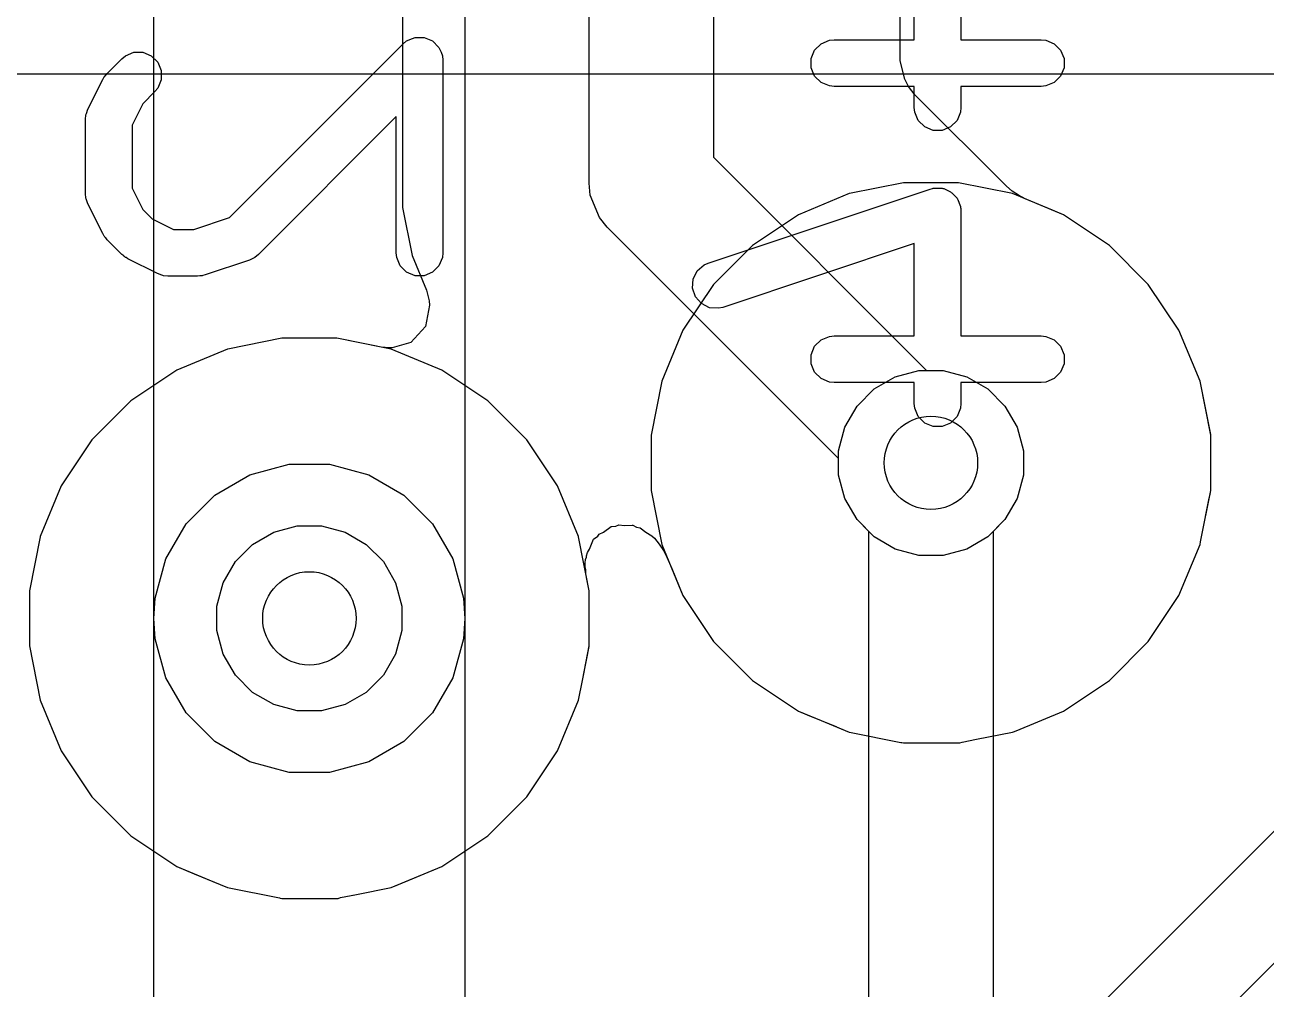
# Model space of a CAD drawing. Header units: inches. Extents: x 1.3 to 5.24, y -7.03 to -1.12.
# Drawn here: x 2.838 to 2.9952, y -5.5784 to -5.4563 of the extents above; entities that cross this region are included whole.
import ezdxf

# ---------------------------------------------------------------- set-up
doc = ezdxf.new("R2010")
doc.units = ezdxf.units.IN
doc.header["$MEASUREMENT"] = 0
for name, color, linetype, true_color in [('B.Cu', 153, 'CONTINUOUS', 0x4d7fc4), ('B.Silkscreen', 31, 'CONTINUOUS', 0xe8b2a7), ('F.Cu', 13, 'CONTINUOUS', 0xc83434), ('In1.Cu', 91, 'CONTINUOUS', 0x7fc87f), ('In2.Cu', 33, 'CONTINUOUS', 0xce7d2c)]:
    doc.layers.add(name, color=color, linetype=linetype, true_color=true_color)

msp = doc.modelspace()

# ---------------------------------------------------------------- linework, layer by layer
at = {"layer": 'B.Cu', "linetype": 'CONTINUOUS'}
for p, q in [((2.94926, -5.47636), (2.94242, -5.47772)), ((2.95625, -5.47636), (2.94926, -5.47636)), ((2.94926, -5.47636), (2.94926, -5.47636)), ((2.94926, -5.47636), (2.94926, -5.47636)), ((2.9631, -5.47772), (2.95625, -5.47636)), ((2.95625, -5.47636), (2.95625, -5.47636)), ((2.95625, -5.47636), (2.95625, -5.47636)), ((2.94241, -5.47772), (2.93596, -5.48039)), ((2.94242, -5.47772), (2.94241, -5.47772)), ((2.94242, -5.47772), (2.94242, -5.47772)), ((2.96905, -5.48019), (2.9631, -5.47772)), ((2.9631, -5.47772), (2.9631, -5.47772)), ((2.9631, -5.47772), (2.9631, -5.47772)), ((2.93596, -5.48039), (2.93016, -5.48427)), ((2.93596, -5.48039), (2.93596, -5.48039)), ((2.93596, -5.48039), (2.93596, -5.48039)), ((2.96955, -5.48039), (2.96905, -5.48019)), ((2.97536, -5.48427), (2.96955, -5.48039)), ((2.96955, -5.48039), (2.96955, -5.48039)), ((2.96955, -5.48039), (2.96955, -5.48039)), ((2.96955, -5.48039), (2.96955, -5.48039)), ((2.93016, -5.48427), (2.92522, -5.48921)), ((2.93016, -5.48427), (2.93016, -5.48427)), ((2.93016, -5.48427), (2.93016, -5.48427)), ((2.98029, -5.48921), (2.97536, -5.48427)), ((2.97536, -5.48427), (2.97536, -5.48427)), ((2.97536, -5.48427), (2.97536, -5.48427)), ((2.92522, -5.48921), (2.92134, -5.49502)), ((2.92522, -5.48921), (2.92522, -5.48921)), ((2.98417, -5.49502), (2.98029, -5.48921)), ((2.98029, -5.48921), (2.98029, -5.48921)), ((2.98029, -5.48921), (2.98029, -5.48921)), ((2.92134, -5.49502), (2.91867, -5.50147)), ((2.92134, -5.49502), (2.92134, -5.49502)), ((2.92134, -5.49502), (2.92134, -5.49502)), ((2.98685, -5.50147), (2.98417, -5.49502)), ((2.98417, -5.49502), (2.98417, -5.49502)), ((2.87052, -5.49604), (2.86368, -5.49741)), ((2.87751, -5.49604), (2.87052, -5.49604)), ((2.87052, -5.49604), (2.87052, -5.49604)), ((2.87052, -5.49604), (2.87052, -5.49604)), ((2.88436, -5.49741), (2.87751, -5.49604)), ((2.87751, -5.49604), (2.87751, -5.49604)), ((2.87751, -5.49604), (2.87751, -5.49604)), ((2.86367, -5.49741), (2.85722, -5.50008)), ((2.86368, -5.49741), (2.86367, -5.49741)), ((2.86367, -5.49741), (2.86367, -5.49741)), ((2.89081, -5.50008), (2.88436, -5.49741)), ((2.88436, -5.49741), (2.88436, -5.49741)), ((2.88436, -5.49741), (2.88436, -5.49741)), ((2.85722, -5.50008), (2.85142, -5.50396)), ((2.85722, -5.50008), (2.85722, -5.50008)), ((2.85722, -5.50008), (2.85722, -5.50008)), ((2.89662, -5.50396), (2.89081, -5.50008)), ((2.89081, -5.50008), (2.89081, -5.50008)), ((2.89081, -5.50008), (2.89081, -5.50008)), ((2.89081, -5.50008), (2.89081, -5.50008)), ((2.89081, -5.50008), (2.89081, -5.50008)), ((2.94824, -5.5009), (2.95121, -5.5001)), ((2.95121, -5.5001), (2.9543, -5.5001)), ((2.9543, -5.5001), (2.95728, -5.5009)), ((2.91867, -5.50147), (2.9173, -5.50832)), ((2.91867, -5.50147), (2.91867, -5.50147)), ((2.91867, -5.50147), (2.91867, -5.50147)), ((2.94557, -5.50244), (2.94824, -5.5009)), ((2.95728, -5.5009), (2.95995, -5.50244)), ((2.98819, -5.50823), (2.98685, -5.50147)), ((2.98685, -5.50147), (2.98685, -5.50147)), ((2.94339, -5.50462), (2.94557, -5.50244)), ((2.95995, -5.50244), (2.96213, -5.50462)), ((2.85142, -5.50396), (2.84648, -5.5089)), ((2.85142, -5.50396), (2.85142, -5.50396)), ((2.85142, -5.50396), (2.85142, -5.50396)), ((2.89662, -5.50396), (2.89662, -5.50396)), ((2.89662, -5.50396), (2.89662, -5.50396)), ((2.90098, -5.50832), (2.89662, -5.50396)), ((2.94184, -5.50729), (2.94339, -5.50462)), ((2.96213, -5.50462), (2.96367, -5.50729)), ((2.94105, -5.51027), (2.94184, -5.50729)), ((2.96367, -5.50729), (2.96447, -5.51027)), ((2.84648, -5.5089), (2.8426, -5.5147)), ((2.84648, -5.5089), (2.84648, -5.5089)), ((2.84648, -5.5089), (2.84648, -5.5089)), ((2.90155, -5.5089), (2.90098, -5.50832)), ((2.90282, -5.51079), (2.90155, -5.5089)), ((2.90155, -5.5089), (2.90155, -5.5089)), ((2.90155, -5.5089), (2.90155, -5.5089)), ((2.9173, -5.50832), (2.9173, -5.5153)), ((2.98821, -5.50831), (2.98819, -5.50823)), ((2.98821, -5.5153), (2.98821, -5.50831)), ((2.90543, -5.5147), (2.90282, -5.51079)), ((2.90282, -5.51079), (2.90282, -5.51079)), ((2.90282, -5.51079), (2.90282, -5.51079)), ((2.94105, -5.51335), (2.94105, -5.51027)), ((2.96447, -5.51027), (2.96447, -5.51335)), ((2.94184, -5.51633), (2.94105, -5.51335)), ((2.96447, -5.51335), (2.96367, -5.51633)), ((2.8426, -5.5147), (2.83993, -5.52115)), ((2.8426, -5.5147), (2.8426, -5.5147)), ((2.8426, -5.5147), (2.8426, -5.5147)), ((2.90811, -5.52115), (2.90543, -5.5147)), ((2.90543, -5.5147), (2.90543, -5.5147)), ((2.90543, -5.5147), (2.90543, -5.5147)), ((2.9173, -5.5153), (2.91867, -5.52215)), ((2.98797, -5.51648), (2.98811, -5.51578)), ((2.98811, -5.51578), (2.98821, -5.5153)), ((2.94339, -5.519), (2.94184, -5.51633)), ((2.96367, -5.51633), (2.96213, -5.519)), ((2.98712, -5.52075), (2.98797, -5.51648)), ((2.98797, -5.51648), (2.98797, -5.51648)), ((2.94557, -5.52118), (2.94339, -5.519)), ((2.96213, -5.519), (2.95995, -5.52118)), ((2.86683, -5.52213), (2.8695, -5.52058)), ((2.8695, -5.52058), (2.87247, -5.51979)), ((2.87247, -5.51979), (2.87556, -5.51979)), ((2.87556, -5.51979), (2.87854, -5.52058)), ((2.87854, -5.52058), (2.88121, -5.52213)), ((2.83993, -5.52116), (2.83856, -5.528)), ((2.83993, -5.52115), (2.83993, -5.52116)), ((2.83993, -5.52116), (2.83993, -5.52116)), ((2.86465, -5.52431), (2.86683, -5.52213)), ((2.88121, -5.52213), (2.88339, -5.52431)), ((2.90811, -5.52116), (2.90811, -5.52115)), ((2.90947, -5.528), (2.90811, -5.52116)), ((2.91867, -5.52215), (2.91867, -5.52215)), ((2.91867, -5.52215), (2.91867, -5.52215)), ((2.91867, -5.52215), (2.92134, -5.5286)), ((2.94824, -5.52272), (2.94557, -5.52118)), ((2.95995, -5.52118), (2.95728, -5.52272)), ((2.98417, -5.5286), (2.98685, -5.52215)), ((2.98685, -5.52215), (2.98691, -5.52181)), ((2.98691, -5.52181), (2.98712, -5.52075)), ((2.95121, -5.52352), (2.94824, -5.52272)), ((2.9543, -5.52352), (2.95121, -5.52352)), ((2.95728, -5.52272), (2.9543, -5.52352)), ((2.8631, -5.52698), (2.86465, -5.52431)), ((2.88339, -5.52431), (2.88493, -5.52698)), ((2.86231, -5.52995), (2.8631, -5.52698)), ((2.88493, -5.52698), (2.88573, -5.52995)), ((2.83856, -5.528), (2.83856, -5.53499)), ((2.90947, -5.53499), (2.90947, -5.528)), ((2.90947, -5.528), (2.90947, -5.528)), ((2.86231, -5.53304), (2.86231, -5.52995)), ((2.88573, -5.52995), (2.88573, -5.53304)), ((2.92134, -5.5286), (2.92134, -5.5286)), ((2.92134, -5.5286), (2.92134, -5.5286)), ((2.92134, -5.5286), (2.92522, -5.53441)), ((2.98029, -5.53441), (2.98417, -5.5286)), ((2.8631, -5.53602), (2.86231, -5.53304)), ((2.88573, -5.53304), (2.88493, -5.53602)), ((2.92522, -5.53441), (2.92522, -5.53441)), ((2.92522, -5.53441), (2.92522, -5.53441)), ((2.92522, -5.53441), (2.93016, -5.53935)), ((2.97536, -5.53935), (2.98029, -5.53441)), ((2.83856, -5.53499), (2.83993, -5.54184)), ((2.86465, -5.53869), (2.8631, -5.53602)), ((2.88493, -5.53602), (2.88339, -5.53869)), ((2.9086, -5.53935), (2.90947, -5.53499)), ((2.90947, -5.53499), (2.90947, -5.53499)), ((2.86683, -5.54087), (2.86465, -5.53869)), ((2.88339, -5.53869), (2.88121, -5.54087)), ((2.90811, -5.54184), (2.9086, -5.53935)), ((2.93016, -5.53935), (2.93016, -5.53935)), ((2.93016, -5.53935), (2.93016, -5.53935)), ((2.93016, -5.53935), (2.93596, -5.54323)), ((2.96955, -5.54323), (2.97536, -5.53935)), ((2.8695, -5.54241), (2.86683, -5.54087)), ((2.88121, -5.54087), (2.87854, -5.54241)), ((2.83993, -5.54184), (2.83993, -5.54184)), ((2.83993, -5.54184), (2.83993, -5.54184)), ((2.83993, -5.54184), (2.8426, -5.54829)), ((2.87247, -5.54321), (2.8695, -5.54241)), ((2.87854, -5.54241), (2.87556, -5.54321)), ((2.90543, -5.54829), (2.90811, -5.54184)), ((2.87556, -5.54321), (2.87247, -5.54321)), ((2.93596, -5.54323), (2.93596, -5.54323)), ((2.93596, -5.54323), (2.93886, -5.54443)), ((2.96354, -5.54572), (2.96955, -5.54323)), ((2.96955, -5.54323), (2.96955, -5.54323)), ((2.96955, -5.54323), (2.96955, -5.54323)), ((2.93886, -5.54443), (2.94241, -5.5459)), ((2.9631, -5.5459), (2.96322, -5.54585)), ((2.96322, -5.54585), (2.96354, -5.54572)), ((2.96354, -5.54572), (2.96354, -5.54572)), ((2.94241, -5.5459), (2.94241, -5.5459)), ((2.94241, -5.5459), (2.94242, -5.5459)), ((2.94242, -5.5459), (2.94896, -5.5472)), ((2.94896, -5.5472), (2.94907, -5.54723)), ((2.94907, -5.54723), (2.94926, -5.54726)), ((2.94926, -5.54726), (2.95625, -5.54726)), ((2.95625, -5.54726), (2.95641, -5.54726)), ((2.95641, -5.54726), (2.95672, -5.54717)), ((2.95672, -5.54717), (2.95853, -5.54681)), ((2.95853, -5.54681), (2.9631, -5.5459)), ((2.95853, -5.54681), (2.95853, -5.54681)), ((2.9631, -5.5459), (2.9631, -5.5459)), ((2.9631, -5.5459), (2.9631, -5.5459)), ((2.9631, -5.5459), (2.9631, -5.5459)), ((2.9631, -5.5459), (2.9631, -5.5459)), ((2.8426, -5.54829), (2.8426, -5.54829)), ((2.8426, -5.54829), (2.8426, -5.54829)), ((2.8426, -5.54829), (2.84648, -5.5541)), ((2.90155, -5.5541), (2.90543, -5.54829)), ((2.84648, -5.5541), (2.84648, -5.5541)), ((2.84648, -5.5541), (2.84648, -5.5541)), ((2.84648, -5.5541), (2.85142, -5.55903)), ((2.89662, -5.55903), (2.90155, -5.5541)), ((2.85142, -5.55903), (2.85142, -5.55903)), ((2.85142, -5.55903), (2.85142, -5.55903)), ((2.85142, -5.55903), (2.85722, -5.56291)), ((2.89081, -5.56291), (2.89662, -5.55903)), ((2.85722, -5.56291), (2.85722, -5.56291)), ((2.85722, -5.56291), (2.85944, -5.56383)), ((2.88436, -5.56559), (2.89081, -5.56291)), ((2.85944, -5.56383), (2.86367, -5.56559)), ((2.86367, -5.56559), (2.86367, -5.56559)), ((2.86367, -5.56559), (2.86367, -5.56559)), ((2.86367, -5.56559), (2.87022, -5.56689)), ((2.88022, -5.56641), (2.88436, -5.56559)), ((2.88436, -5.56559), (2.88436, -5.56559)), ((2.88436, -5.56559), (2.88436, -5.56559)), ((2.88436, -5.56559), (2.88436, -5.56559)), ((2.88436, -5.56559), (2.88436, -5.56559)), ((2.87022, -5.56689), (2.87033, -5.56692)), ((2.87033, -5.56692), (2.87052, -5.56695)), ((2.87052, -5.56695), (2.87751, -5.56695)), ((2.87751, -5.56695), (2.87767, -5.56695)), ((2.87767, -5.56695), (2.87798, -5.56685)), ((2.87798, -5.56685), (2.87933, -5.56659)), ((2.87933, -5.56659), (2.88022, -5.56641))]:
    msp.add_line(p, q, dxfattribs=at)
at = {"layer": 'B.Cu'}
for centre in [(2.95276, -5.51181), (2.87402, -5.5315)]:
    msp.add_circle(centre, 0.00591, dxfattribs=at)
at = {"layer": 'B.Silkscreen', "linetype": 'CONTINUOUS'}
for p, q in [((2.95655, -5.44244), (2.95655, -5.45824)), ((2.95065, -5.45824), (2.95065, -5.44654)), ((2.86389, -5.48076), (2.8859, -5.45875)), ((2.8859, -5.45875), (2.88634, -5.45839)), ((2.88634, -5.45839), (2.8871, -5.45807)), ((2.8871, -5.45807), (2.88741, -5.45794)), ((2.88741, -5.45794), (2.88856, -5.45794)), ((2.88856, -5.45794), (2.88963, -5.45839)), ((2.88963, -5.45839), (2.89044, -5.4592)), ((2.89044, -5.4592), (2.8907, -5.45982)), ((2.93802, -5.45955), (2.93884, -5.45874)), ((2.93884, -5.45874), (2.9399, -5.4583)), ((2.9399, -5.4583), (2.94048, -5.45824)), ((2.94048, -5.45824), (2.95065, -5.45824)), ((2.95655, -5.45824), (2.96673, -5.45824)), ((2.96673, -5.45824), (2.9673, -5.4583)), ((2.9673, -5.4583), (2.96837, -5.45874)), ((2.96837, -5.45874), (2.96918, -5.45955)), ((2.8484, -5.4625), (2.85028, -5.46063)), ((2.85028, -5.46063), (2.85072, -5.46026)), ((2.85072, -5.46026), (2.85179, -5.45982)), ((2.85179, -5.45982), (2.85294, -5.45982)), ((2.85294, -5.45982), (2.854, -5.46026)), ((2.854, -5.46026), (2.85482, -5.46108)), ((2.8907, -5.45982), (2.89088, -5.46026)), ((2.89088, -5.46026), (2.89094, -5.46084)), ((2.89094, -5.46084), (2.89094, -5.48521)), ((2.93758, -5.46062), (2.93802, -5.45955)), ((2.93758, -5.46177), (2.93758, -5.46062)), ((2.96918, -5.45955), (2.96962, -5.46062)), ((2.96962, -5.46062), (2.96962, -5.46177)), ((2.84822, -5.46273), (2.8484, -5.4625)), ((2.85482, -5.46108), (2.85526, -5.46214)), ((2.85526, -5.46214), (2.85526, -5.46329)), ((2.93802, -5.46283), (2.93758, -5.46177)), ((2.96962, -5.46177), (2.96918, -5.46283)), ((2.84597, -5.46702), (2.84785, -5.46327)), ((2.84785, -5.46327), (2.848, -5.46302)), ((2.848, -5.46302), (2.84803, -5.46295)), ((2.84803, -5.46295), (2.8481, -5.46287)), ((2.8481, -5.46287), (2.84816, -5.46278)), ((2.84816, -5.46278), (2.84822, -5.46273)), ((2.85526, -5.46329), (2.85482, -5.46436)), ((2.93884, -5.46365), (2.93802, -5.46283)), ((2.9399, -5.46409), (2.93884, -5.46365)), ((2.94048, -5.46415), (2.9399, -5.46409)), ((2.9673, -5.46409), (2.96673, -5.46415)), ((2.96837, -5.46365), (2.9673, -5.46409)), ((2.96918, -5.46283), (2.96837, -5.46365)), ((2.85445, -5.4648), (2.85292, -5.46634)), ((2.85482, -5.46436), (2.85445, -5.4648)), ((2.95065, -5.46415), (2.94048, -5.46415)), ((2.95065, -5.46682), (2.95065, -5.46415)), ((2.96673, -5.46415), (2.95655, -5.46415)), ((2.95655, -5.46415), (2.95655, -5.46682)), ((2.84577, -5.46756), (2.84597, -5.46702)), ((2.85292, -5.46634), (2.85157, -5.46904)), ((2.95071, -5.46739), (2.95065, -5.46682)), ((2.95655, -5.46682), (2.9565, -5.46739)), ((2.84566, -5.46834), (2.84572, -5.46776)), ((2.84566, -5.47771), (2.84566, -5.46834)), ((2.84572, -5.46776), (2.84576, -5.46767)), ((2.84576, -5.46767), (2.84577, -5.46756)), ((2.88503, -5.46797), (2.86758, -5.48543)), ((2.88503, -5.48521), (2.88503, -5.46797)), ((2.95115, -5.46846), (2.95071, -5.46739)), ((2.95196, -5.46927), (2.95115, -5.46846)), ((2.95606, -5.46846), (2.95524, -5.46927)), ((2.9565, -5.46739), (2.95606, -5.46846)), ((2.85157, -5.46904), (2.85157, -5.47702)), ((2.95303, -5.46971), (2.95196, -5.46927)), ((2.95418, -5.46971), (2.95303, -5.46971)), ((2.95524, -5.46927), (2.95418, -5.46971)), ((2.84572, -5.47829), (2.84566, -5.47771)), ((2.85157, -5.47702), (2.85292, -5.47971)), ((2.92455, -5.48651), (2.95267, -5.47714)), ((2.95267, -5.47714), (2.95295, -5.47707)), ((2.95295, -5.47707), (2.95303, -5.47704)), ((2.95303, -5.47704), (2.95308, -5.47704)), ((2.95308, -5.47704), (2.95323, -5.47701)), ((2.95323, -5.47701), (2.9537, -5.47704)), ((2.9537, -5.47704), (2.95418, -5.47704)), ((2.95418, -5.47704), (2.95428, -5.47708)), ((2.95428, -5.47708), (2.95438, -5.47709)), ((2.95438, -5.47709), (2.9548, -5.4773)), ((2.9548, -5.4773), (2.95524, -5.47748)), ((2.95524, -5.47748), (2.95532, -5.47756)), ((2.95532, -5.47756), (2.95541, -5.47761)), ((2.95541, -5.47761), (2.95572, -5.47796)), ((2.95572, -5.47796), (2.95606, -5.4783)), ((2.84576, -5.47839), (2.84572, -5.47829)), ((2.84577, -5.47849), (2.84576, -5.47839)), ((2.84597, -5.47903), (2.84577, -5.47849)), ((2.84785, -5.48278), (2.84597, -5.47903)), ((2.85292, -5.47971), (2.85411, -5.48091)), ((2.95606, -5.4783), (2.9561, -5.4784)), ((2.9561, -5.4784), (2.95617, -5.47848)), ((2.95617, -5.47848), (2.95632, -5.47893)), ((2.95632, -5.47893), (2.9565, -5.47936)), ((2.9565, -5.47936), (2.95651, -5.47951)), ((2.95651, -5.47951), (2.95653, -5.47957)), ((2.95653, -5.47957), (2.95653, -5.47965)), ((2.95653, -5.47965), (2.95655, -5.47994)), ((2.85411, -5.48091), (2.85681, -5.48226)), ((2.85938, -5.48226), (2.86389, -5.48076)), ((2.95655, -5.47994), (2.95655, -5.49573)), ((2.848, -5.48303), (2.84785, -5.48278)), ((2.85681, -5.48226), (2.85938, -5.48226)), ((2.84803, -5.4831), (2.848, -5.48303)), ((2.8481, -5.48318), (2.84803, -5.4831)), ((2.84816, -5.48327), (2.8481, -5.48318)), ((2.84822, -5.48332), (2.84816, -5.48327)), ((2.8484, -5.48355), (2.84822, -5.48332)), ((2.85028, -5.48543), (2.8484, -5.48355)), ((2.95065, -5.48404), (2.92641, -5.49212)), ((2.95065, -5.49573), (2.95065, -5.48404)), ((2.8505, -5.48561), (2.85028, -5.48543)), ((2.85055, -5.48567), (2.8505, -5.48561)), ((2.85064, -5.48573), (2.85055, -5.48567)), ((2.85072, -5.48579), (2.85064, -5.48573)), ((2.8508, -5.48582), (2.85072, -5.48579)), ((2.85104, -5.48598), (2.8508, -5.48582)), ((2.85479, -5.48785), (2.85104, -5.48598)), ((2.86695, -5.4859), (2.86642, -5.48614)), ((2.86703, -5.48583), (2.86695, -5.4859)), ((2.86713, -5.48579), (2.86703, -5.48583)), ((2.86758, -5.48543), (2.86713, -5.48579)), ((2.88509, -5.48579), (2.88503, -5.48521)), ((2.88553, -5.48685), (2.88509, -5.48579)), ((2.89088, -5.48579), (2.89044, -5.48685)), ((2.89094, -5.48521), (2.89088, -5.48579)), ((2.86642, -5.48614), (2.8608, -5.48801)), ((2.88634, -5.48767), (2.88553, -5.48685)), ((2.88741, -5.48811), (2.88634, -5.48767)), ((2.88963, -5.48767), (2.88856, -5.48811)), ((2.89044, -5.48685), (2.88963, -5.48767)), ((2.92263, -5.48853), (2.92315, -5.4875)), ((2.92315, -5.4875), (2.92402, -5.48675)), ((2.92402, -5.48675), (2.92455, -5.48651)), ((2.85533, -5.48806), (2.85479, -5.48785)), ((2.85544, -5.48807), (2.85533, -5.48806)), ((2.85554, -5.48811), (2.85544, -5.48807)), ((2.85611, -5.48817), (2.85554, -5.48811)), ((2.85986, -5.48817), (2.85611, -5.48817)), ((2.86016, -5.48814), (2.85986, -5.48817)), ((2.86023, -5.48814), (2.86016, -5.48814)), ((2.86034, -5.48812), (2.86023, -5.48814)), ((2.86044, -5.48811), (2.86034, -5.48812)), ((2.86051, -5.48808), (2.86044, -5.48811)), ((2.8608, -5.48801), (2.86051, -5.48808)), ((2.88856, -5.48811), (2.88741, -5.48811)), ((2.92255, -5.48968), (2.92263, -5.48853)), ((2.92292, -5.49078), (2.92255, -5.48968)), ((2.92367, -5.49165), (2.92292, -5.49078)), ((2.9247, -5.49216), (2.92367, -5.49165)), ((2.92585, -5.49224), (2.9247, -5.49216)), ((2.92641, -5.49212), (2.92585, -5.49224)), ((2.93758, -5.49811), (2.93802, -5.49705)), ((2.93802, -5.49705), (2.93884, -5.49623)), ((2.93884, -5.49623), (2.9399, -5.49579)), ((2.9399, -5.49579), (2.94048, -5.49573)), ((2.94048, -5.49573), (2.95065, -5.49573)), ((2.95655, -5.49573), (2.96673, -5.49573)), ((2.96673, -5.49573), (2.9673, -5.49579)), ((2.9673, -5.49579), (2.96837, -5.49623)), ((2.96837, -5.49623), (2.96918, -5.49705)), ((2.96918, -5.49705), (2.96962, -5.49811)), ((2.93758, -5.49926), (2.93758, -5.49811)), ((2.96962, -5.49811), (2.96962, -5.49926)), ((2.93802, -5.50033), (2.93758, -5.49926)), ((2.96962, -5.49926), (2.96918, -5.50033)), ((2.93884, -5.50114), (2.93802, -5.50033)), ((2.9399, -5.50158), (2.93884, -5.50114)), ((2.94048, -5.50164), (2.9399, -5.50158)), ((2.95065, -5.50164), (2.94048, -5.50164)), ((2.95065, -5.50431), (2.95065, -5.50164)), ((2.96673, -5.50164), (2.95655, -5.50164)), ((2.95655, -5.50164), (2.95655, -5.50431)), ((2.9673, -5.50158), (2.96673, -5.50164)), ((2.96837, -5.50114), (2.9673, -5.50158)), ((2.96918, -5.50033), (2.96837, -5.50114)), ((2.95071, -5.50489), (2.95065, -5.50431)), ((2.95115, -5.50595), (2.95071, -5.50489)), ((2.9565, -5.50489), (2.95606, -5.50595)), ((2.95655, -5.50431), (2.9565, -5.50489)), ((2.95196, -5.50677), (2.95115, -5.50595)), ((2.95606, -5.50595), (2.95524, -5.50677)), ((2.95303, -5.50721), (2.95196, -5.50677)), ((2.95418, -5.50721), (2.95303, -5.50721)), ((2.95524, -5.50677), (2.95418, -5.50721))]:
    msp.add_line(p, q, dxfattribs=at)
at = {"layer": 'F.Cu', "linetype": 'CONTINUOUS'}
for p, q in [((2.90945, -5.47638), (2.90945, -4.5953)), ((2.9252, -4.5953), (2.9252, -5.47312)), ((2.88581, -4.60462), (2.88581, -5.47948)), ((2.94884, -5.46089), (2.94884, -5.23273)), ((2.94944, -5.46323), (2.94884, -5.46089)), ((2.94993, -5.46414), (2.94944, -5.46323)), ((2.95076, -5.46525), (2.94993, -5.46414)), ((2.96231, -5.47679), (2.95076, -5.46525)), ((2.9252, -5.47312), (2.95218, -5.5001)), ((2.9096, -5.47791), (2.90945, -5.47638)), ((2.91078, -5.48075), (2.9096, -5.47791)), ((2.96305, -5.4774), (2.96231, -5.47679)), ((2.96383, -5.47792), (2.96305, -5.4774)), ((2.96467, -5.47837), (2.96383, -5.47792)), ((2.88581, -5.47948), (2.88581, -5.47948)), ((2.88581, -5.47948), (2.88581, -5.47948)), ((2.88581, -5.47948), (2.88702, -5.48557)), ((2.96814, -5.47981), (2.96467, -5.47837)), ((2.96955, -5.48039), (2.96814, -5.47981)), ((2.91176, -5.48195), (2.91078, -5.48075)), ((2.97536, -5.48427), (2.96955, -5.48039)), ((2.96955, -5.48039), (2.96955, -5.48039)), ((2.94105, -5.51124), (2.91176, -5.48195)), ((2.98029, -5.48921), (2.97536, -5.48427)), ((2.88702, -5.48557), (2.88702, -5.48557)), ((2.88702, -5.48557), (2.88884, -5.48996)), ((2.98417, -5.49502), (2.98029, -5.48921)), ((2.98029, -5.48921), (2.98029, -5.48921)), ((2.98029, -5.48921), (2.98029, -5.48921)), ((2.88884, -5.48996), (2.88884, -5.48996)), ((2.88884, -5.48996), (2.88918, -5.4913)), ((2.88924, -5.49184), (2.88875, -5.49454)), ((2.88918, -5.4913), (2.88924, -5.49184)), ((2.88875, -5.49454), (2.88687, -5.49656)), ((2.98685, -5.50147), (2.98417, -5.49502)), ((2.98417, -5.49502), (2.98417, -5.49502)), ((2.87052, -5.49604), (2.86368, -5.49741)), ((2.87751, -5.49604), (2.87052, -5.49604)), ((2.87052, -5.49604), (2.87052, -5.49604)), ((2.87052, -5.49604), (2.87052, -5.49604)), ((2.88311, -5.49716), (2.87751, -5.49604)), ((2.87751, -5.49604), (2.87751, -5.49604)), ((2.87751, -5.49604), (2.87751, -5.49604)), ((2.88687, -5.49656), (2.88451, -5.49724)), ((2.86367, -5.49741), (2.85722, -5.50008)), ((2.86368, -5.49741), (2.86367, -5.49741)), ((2.86367, -5.49741), (2.86367, -5.49741)), ((2.88419, -5.49725), (2.88311, -5.49716)), ((2.88451, -5.49724), (2.88419, -5.49725)), ((2.85722, -5.50008), (2.85142, -5.50396)), ((2.85722, -5.50008), (2.85722, -5.50008)), ((2.85722, -5.50008), (2.85722, -5.50008)), ((2.95218, -5.5001), (2.9543, -5.5001)), ((2.9543, -5.5001), (2.95728, -5.5009)), ((2.95728, -5.5009), (2.95995, -5.50244)), ((2.98821, -5.50832), (2.98685, -5.50147)), ((2.98685, -5.50147), (2.98685, -5.50147)), ((2.95995, -5.50244), (2.96213, -5.50462)), ((2.85142, -5.50396), (2.84648, -5.5089)), ((2.85142, -5.50396), (2.85142, -5.50396)), ((2.85142, -5.50396), (2.85142, -5.50396)), ((2.96213, -5.50462), (2.96367, -5.50729)), ((2.96367, -5.50729), (2.96447, -5.51027)), ((2.84648, -5.5089), (2.8426, -5.5147)), ((2.84648, -5.5089), (2.84648, -5.5089)), ((2.84648, -5.5089), (2.84648, -5.5089)), ((2.98821, -5.5153), (2.98821, -5.50832)), ((2.98821, -5.50832), (2.98821, -5.50832)), ((2.94105, -5.51335), (2.94105, -5.51124)), ((2.96447, -5.51027), (2.96447, -5.51335)), ((2.94184, -5.51633), (2.94105, -5.51335)), ((2.96447, -5.51335), (2.96367, -5.51633)), ((2.8426, -5.5147), (2.83993, -5.52115)), ((2.8426, -5.5147), (2.8426, -5.5147)), ((2.8426, -5.5147), (2.8426, -5.5147)), ((2.98691, -5.52181), (2.98821, -5.5153)), ((2.98821, -5.5153), (2.98821, -5.5153)), ((2.94339, -5.519), (2.94184, -5.51633)), ((2.96367, -5.51633), (2.96213, -5.519)), ((2.94557, -5.52118), (2.94339, -5.519)), ((2.96213, -5.519), (2.95995, -5.52118)), ((2.86683, -5.52213), (2.8695, -5.52058)), ((2.8695, -5.52058), (2.87247, -5.51979)), ((2.87247, -5.51979), (2.87556, -5.51979)), ((2.87556, -5.51979), (2.87854, -5.52058)), ((2.87854, -5.52058), (2.88121, -5.52213)), ((2.91072, -5.52082), (2.91126, -5.52057)), ((2.91126, -5.52057), (2.91225, -5.51986)), ((2.91225, -5.51986), (2.91286, -5.51982)), ((2.91286, -5.51982), (2.91321, -5.51966)), ((2.91321, -5.51966), (2.91394, -5.51975)), ((2.91394, -5.51975), (2.91491, -5.51969)), ((2.91491, -5.51969), (2.91499, -5.51971)), ((2.91499, -5.51971), (2.91544, -5.51995)), ((2.91544, -5.51995), (2.91594, -5.52002)), ((2.91594, -5.52002), (2.91662, -5.5206)), ((2.91662, -5.5206), (2.9174, -5.52103)), ((2.83993, -5.52116), (2.83856, -5.528)), ((2.83993, -5.52115), (2.83993, -5.52116)), ((2.83993, -5.52116), (2.83993, -5.52116)), ((2.86465, -5.52431), (2.86683, -5.52213)), ((2.88121, -5.52213), (2.88339, -5.52431)), ((2.90952, -5.52273), (2.91002, -5.52147)), ((2.91002, -5.52147), (2.91056, -5.52108)), ((2.91056, -5.52108), (2.91072, -5.52082)), ((2.9174, -5.52103), (2.91774, -5.52136)), ((2.91774, -5.52136), (2.91834, -5.5221)), ((2.91834, -5.5221), (2.91887, -5.52289)), ((2.94824, -5.52272), (2.94557, -5.52118)), ((2.95995, -5.52118), (2.95728, -5.52272)), ((2.98417, -5.5286), (2.98685, -5.52215)), ((2.98685, -5.52215), (2.98691, -5.52181)), ((2.90901, -5.52403), (2.90913, -5.52373)), ((2.90913, -5.52358), (2.90926, -5.52315)), ((2.90913, -5.52373), (2.90913, -5.52358)), ((2.90926, -5.52315), (2.90952, -5.52273)), ((2.91887, -5.52289), (2.91932, -5.52373)), ((2.91932, -5.52373), (2.91992, -5.52518)), ((2.95121, -5.52352), (2.94824, -5.52272)), ((2.9543, -5.52352), (2.95121, -5.52352)), ((2.95728, -5.52272), (2.9543, -5.52352)), ((2.8631, -5.52698), (2.86465, -5.52431)), ((2.88339, -5.52431), (2.88493, -5.52698)), ((2.90895, -5.52496), (2.90897, -5.52448)), ((2.90906, -5.52534), (2.90895, -5.52496)), ((2.90897, -5.52448), (2.90901, -5.52403)), ((2.90904, -5.52586), (2.90906, -5.52534)), ((2.91992, -5.52518), (2.92134, -5.5286)), ((2.86231, -5.52995), (2.8631, -5.52698)), ((2.88493, -5.52698), (2.88573, -5.52995)), ((2.90947, -5.528), (2.90904, -5.52586)), ((2.83856, -5.528), (2.83856, -5.53499)), ((2.90947, -5.535), (2.90947, -5.528)), ((2.86231, -5.53304), (2.86231, -5.52995)), ((2.88573, -5.52995), (2.88573, -5.53304)), ((2.92134, -5.5286), (2.92134, -5.5286)), ((2.92134, -5.5286), (2.92522, -5.53441)), ((2.98029, -5.53441), (2.98417, -5.5286)), ((2.8631, -5.53602), (2.86231, -5.53304)), ((2.88573, -5.53304), (2.88493, -5.53602)), ((2.92522, -5.53441), (2.93016, -5.53935)), ((2.97536, -5.53935), (2.98029, -5.53441)), ((2.83856, -5.53499), (2.83993, -5.54184)), ((2.86465, -5.53869), (2.8631, -5.53602)), ((2.88493, -5.53602), (2.88339, -5.53869)), ((2.90911, -5.53678), (2.90945, -5.53507)), ((2.90945, -5.53507), (2.90947, -5.535)), ((2.9086, -5.53935), (2.90911, -5.53678)), ((2.86683, -5.54087), (2.86465, -5.53869)), ((2.88339, -5.53869), (2.88121, -5.54087)), ((2.90811, -5.54184), (2.9086, -5.53935)), ((2.93016, -5.53935), (2.93016, -5.53935)), ((2.93016, -5.53935), (2.93016, -5.53935)), ((2.93016, -5.53935), (2.93596, -5.54323)), ((2.96955, -5.54323), (2.97536, -5.53935)), ((2.8695, -5.54241), (2.86683, -5.54087)), ((2.88121, -5.54087), (2.87854, -5.54241)), ((2.83993, -5.54184), (2.83993, -5.54184)), ((2.83993, -5.54184), (2.83993, -5.54184)), ((2.83993, -5.54184), (2.8426, -5.54829)), ((2.87247, -5.54321), (2.8695, -5.54241)), ((2.87854, -5.54241), (2.87556, -5.54321)), ((2.90543, -5.54829), (2.90811, -5.54184)), ((2.87556, -5.54321), (2.87247, -5.54321)), ((2.93596, -5.54323), (2.93596, -5.54323)), ((2.93596, -5.54323), (2.93738, -5.54382)), ((2.93738, -5.54382), (2.94075, -5.54521)), ((2.96354, -5.54572), (2.96955, -5.54323)), ((2.96955, -5.54323), (2.96955, -5.54323)), ((2.96955, -5.54323), (2.96955, -5.54323)), ((2.94075, -5.54521), (2.94076, -5.54521)), ((2.94076, -5.54521), (2.9408, -5.54523)), ((2.9408, -5.54523), (2.94241, -5.5459)), ((2.9631, -5.5459), (2.96322, -5.54585)), ((2.96322, -5.54585), (2.96354, -5.54572)), ((2.96354, -5.54572), (2.96354, -5.54572)), ((2.94241, -5.5459), (2.94241, -5.5459)), ((2.94241, -5.5459), (2.94242, -5.5459)), ((2.94242, -5.5459), (2.94896, -5.5472)), ((2.94896, -5.5472), (2.94907, -5.54723)), ((2.94907, -5.54723), (2.94926, -5.54726)), ((2.94926, -5.54726), (2.95625, -5.54726)), ((2.95625, -5.54726), (2.95641, -5.54726)), ((2.95641, -5.54726), (2.95672, -5.54717)), ((2.95672, -5.54717), (2.95853, -5.54681)), ((2.95853, -5.54681), (2.9631, -5.5459)), ((2.95853, -5.54681), (2.95853, -5.54681)), ((2.9631, -5.5459), (2.9631, -5.5459)), ((2.9631, -5.5459), (2.9631, -5.5459)), ((2.9631, -5.5459), (2.9631, -5.5459)), ((2.9631, -5.5459), (2.9631, -5.5459)), ((2.8426, -5.54829), (2.8426, -5.54829)), ((2.8426, -5.54829), (2.8426, -5.54829)), ((2.8426, -5.54829), (2.84648, -5.5541)), ((2.90155, -5.5541), (2.90543, -5.54829)), ((2.84648, -5.5541), (2.84648, -5.5541)), ((2.84648, -5.5541), (2.84648, -5.5541)), ((2.84648, -5.5541), (2.85142, -5.55903)), ((2.89662, -5.55903), (2.90155, -5.5541)), ((2.85142, -5.55903), (2.85142, -5.55903)), ((2.85142, -5.55903), (2.85142, -5.55903)), ((2.85142, -5.55903), (2.85722, -5.56291)), ((2.89081, -5.56291), (2.89662, -5.55903)), ((2.85722, -5.56291), (2.85722, -5.56291)), ((2.85722, -5.56291), (2.86181, -5.56481)), ((2.8848, -5.5654), (2.89081, -5.56291)), ((2.89081, -5.56291), (2.89081, -5.56291)), ((2.89081, -5.56291), (2.89081, -5.56291)), ((2.86181, -5.56481), (2.86367, -5.56559)), ((2.86367, -5.56559), (2.86367, -5.56559)), ((2.86367, -5.56559), (2.86367, -5.56559)), ((2.86367, -5.56559), (2.87022, -5.56689)), ((2.87979, -5.56649), (2.88436, -5.56559)), ((2.88436, -5.56559), (2.88448, -5.56553)), ((2.88436, -5.56559), (2.88436, -5.56559)), ((2.88436, -5.56559), (2.88436, -5.56559)), ((2.88436, -5.56559), (2.88436, -5.56559)), ((2.88436, -5.56559), (2.88436, -5.56559)), ((2.88448, -5.56553), (2.8848, -5.5654)), ((2.8848, -5.5654), (2.8848, -5.5654)), ((2.87022, -5.56689), (2.87033, -5.56692)), ((2.87033, -5.56692), (2.87052, -5.56695)), ((2.87052, -5.56695), (2.87751, -5.56695)), ((2.87751, -5.56695), (2.87767, -5.56695)), ((2.87767, -5.56695), (2.87798, -5.56685)), ((2.87798, -5.56685), (2.87979, -5.56649)), ((2.87979, -5.56649), (2.87979, -5.56649))]:
    msp.add_line(p, q, dxfattribs=at)
at = {"layer": 'F.Cu'}
for centre in [(2.95276, -5.51181), (2.87402, -5.5315)]:
    msp.add_circle(centre, 0.00591, dxfattribs=at)
at = {"layer": 'In1.Cu', "linetype": 'CONTINUOUS'}
for p, q in [((3.12992, -5.4626), (2.73622, -5.4626)), ((2.94824, -5.5009), (2.95121, -5.5001)), ((2.95121, -5.5001), (2.9543, -5.5001)), ((2.9543, -5.5001), (2.95728, -5.5009)), ((2.94557, -5.50244), (2.94824, -5.5009)), ((2.95728, -5.5009), (2.95995, -5.50244)), ((2.94339, -5.50462), (2.94557, -5.50244)), ((2.95995, -5.50244), (2.96213, -5.50462)), ((2.94184, -5.50729), (2.94339, -5.50462)), ((2.96213, -5.50462), (2.96367, -5.50729)), ((2.94105, -5.51027), (2.94184, -5.50729)), ((2.96367, -5.50729), (2.96447, -5.51027)), ((2.94105, -5.51335), (2.94105, -5.51027)), ((2.96447, -5.51027), (2.96447, -5.51335)), ((2.86648, -5.51331), (2.87145, -5.51198)), ((2.87145, -5.51198), (2.87659, -5.51198)), ((2.87659, -5.51198), (2.88155, -5.51331)), ((2.86203, -5.51588), (2.86648, -5.51331)), ((2.88155, -5.51331), (2.886, -5.51588)), ((2.94184, -5.51633), (2.94105, -5.51335)), ((2.96447, -5.51335), (2.96367, -5.51633)), ((2.8584, -5.51951), (2.86203, -5.51588)), ((2.886, -5.51588), (2.88963, -5.51951)), ((2.94339, -5.519), (2.94184, -5.51633)), ((2.96367, -5.51633), (2.96213, -5.519)), ((2.94488, -5.5205), (2.94339, -5.519)), ((2.96213, -5.519), (2.96063, -5.5205)), ((2.85583, -5.52396), (2.8584, -5.51951)), ((2.88963, -5.51951), (2.8922, -5.52396)), ((2.94488, -5.94488), (2.94488, -5.5205)), ((2.96063, -5.5205), (2.96063, -5.94162)), ((2.8545, -5.52893), (2.85583, -5.52396)), ((2.8922, -5.52396), (2.89353, -5.52893)), ((2.85433, -5.5315), (2.8545, -5.52893)), ((2.89353, -5.52893), (2.8937, -5.5315)), ((2.85433, -6.23228), (2.85433, -5.5315)), ((2.8937, -5.5315), (2.8937, -6.22413))]:
    msp.add_line(p, q, dxfattribs=at)
at = {"layer": 'In1.Cu'}
for centre in [(2.95276, -5.51181), (2.87402, -5.5315)]:
    msp.add_circle(centre, 0.00591, dxfattribs=at)
at = {"layer": 'In2.Cu', "linetype": 'CONTINUOUS'}
for p, q in [((2.73204, -5.8226), (3.85236, -4.70228)), ((3.86244, -4.7089), (2.74213, -5.82922)), ((2.85433, -5.5315), (2.85433, -5.43307)), ((2.8937, -5.44122), (2.8937, -5.5315)), ((2.94824, -5.5009), (2.95121, -5.5001)), ((2.95121, -5.5001), (2.9543, -5.5001)), ((2.9543, -5.5001), (2.95728, -5.5009)), ((2.94557, -5.50244), (2.94824, -5.5009)), ((2.95728, -5.5009), (2.95995, -5.50244)), ((2.94339, -5.50462), (2.94557, -5.50244)), ((2.95995, -5.50244), (2.96213, -5.50462)), ((2.94184, -5.50729), (2.94339, -5.50462)), ((2.96213, -5.50462), (2.96367, -5.50729)), ((2.94105, -5.51027), (2.94184, -5.50729)), ((2.96367, -5.50729), (2.96447, -5.51027)), ((2.94105, -5.51335), (2.94105, -5.51027)), ((2.96447, -5.51027), (2.96447, -5.51335)), ((2.94184, -5.51633), (2.94105, -5.51335)), ((2.96447, -5.51335), (2.96367, -5.51633)), ((2.94339, -5.519), (2.94184, -5.51633)), ((2.96367, -5.51633), (2.96213, -5.519)), ((2.94557, -5.52118), (2.94339, -5.519)), ((2.96213, -5.519), (2.95995, -5.52118)), ((2.94824, -5.52272), (2.94557, -5.52118)), ((2.95995, -5.52118), (2.95728, -5.52272)), ((2.95121, -5.52352), (2.94824, -5.52272)), ((2.9543, -5.52352), (2.95121, -5.52352)), ((2.95728, -5.52272), (2.9543, -5.52352)), ((2.8545, -5.53407), (2.85433, -5.5315)), ((2.8937, -5.5315), (2.89353, -5.53407)), ((2.85583, -5.53903), (2.8545, -5.53407)), ((2.89353, -5.53407), (2.8922, -5.53903)), ((2.8584, -5.54348), (2.85583, -5.53903)), ((2.8922, -5.53903), (2.88963, -5.54348)), ((2.86203, -5.54711), (2.8584, -5.54348)), ((2.88963, -5.54348), (2.886, -5.54711)), ((2.86648, -5.54968), (2.86203, -5.54711)), ((2.886, -5.54711), (2.88155, -5.54968)), ((2.87145, -5.55101), (2.86648, -5.54968)), ((2.88155, -5.54968), (2.87659, -5.55101)), ((2.87659, -5.55101), (2.87145, -5.55101))]:
    msp.add_line(p, q, dxfattribs=at)
at = {"layer": 'In2.Cu'}
for centre in [(2.95276, -5.51181), (2.87402, -5.5315)]:
    msp.add_circle(centre, 0.00591, dxfattribs=at)

doc.saveas('drawing.dxf')
